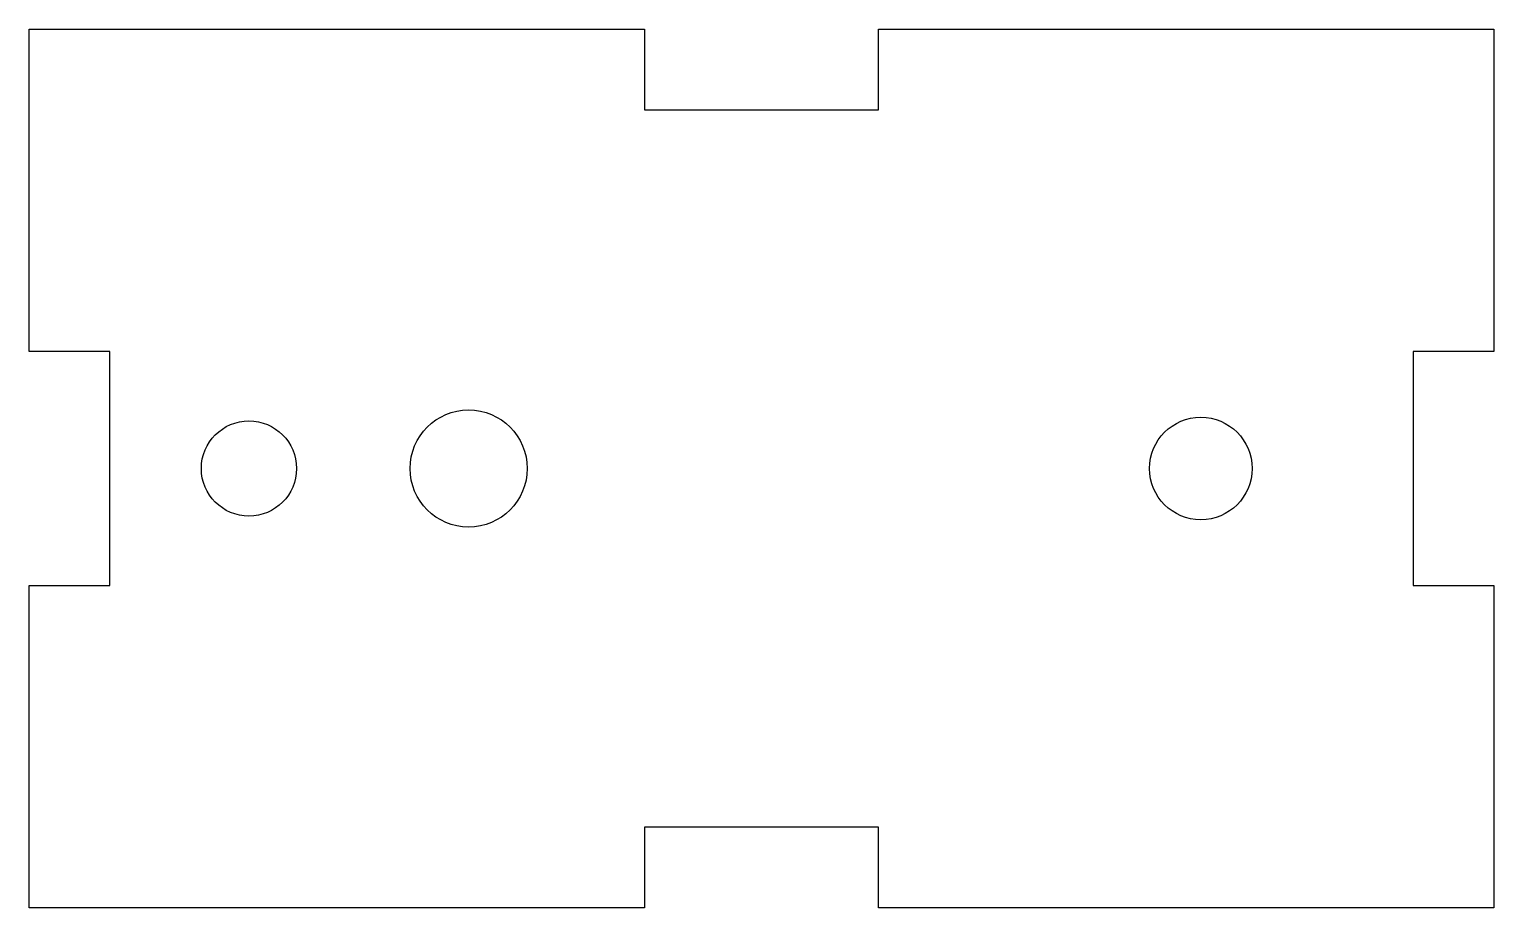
# Model space of a CAD drawing. Extents: x 0 to 100, y 0 to 60.
import ezdxf

# ---------------------------------------------------------------- set-up
doc = ezdxf.new("R2010")
doc.units = 0
doc.layers.get('0').update_dxf_attribs({"linetype": 'CONTINUOUS'})

msp = doc.modelspace()

# ---------------------------------------------------------------- linework, layer by layer
msp.add_lwpolyline([(0, 22), (5.5, 22), (5.5, 38), (0, 38), (0, 60), (42, 60), (42, 54.5), (58, 54.5), (58, 60), (100, 60), (100, 38), (94.5, 38), (94.5, 22), (100, 22), (100, 0), (58, 0), (58, 5.5), (42, 5.5), (42, 0), (0, 0)], close=True)
for centre, radius in [((30, 30), 4), ((15, 30), 3.25), ((80, 30), 3.5)]:
    msp.add_circle(centre, radius)

doc.saveas('drawing.dxf')
